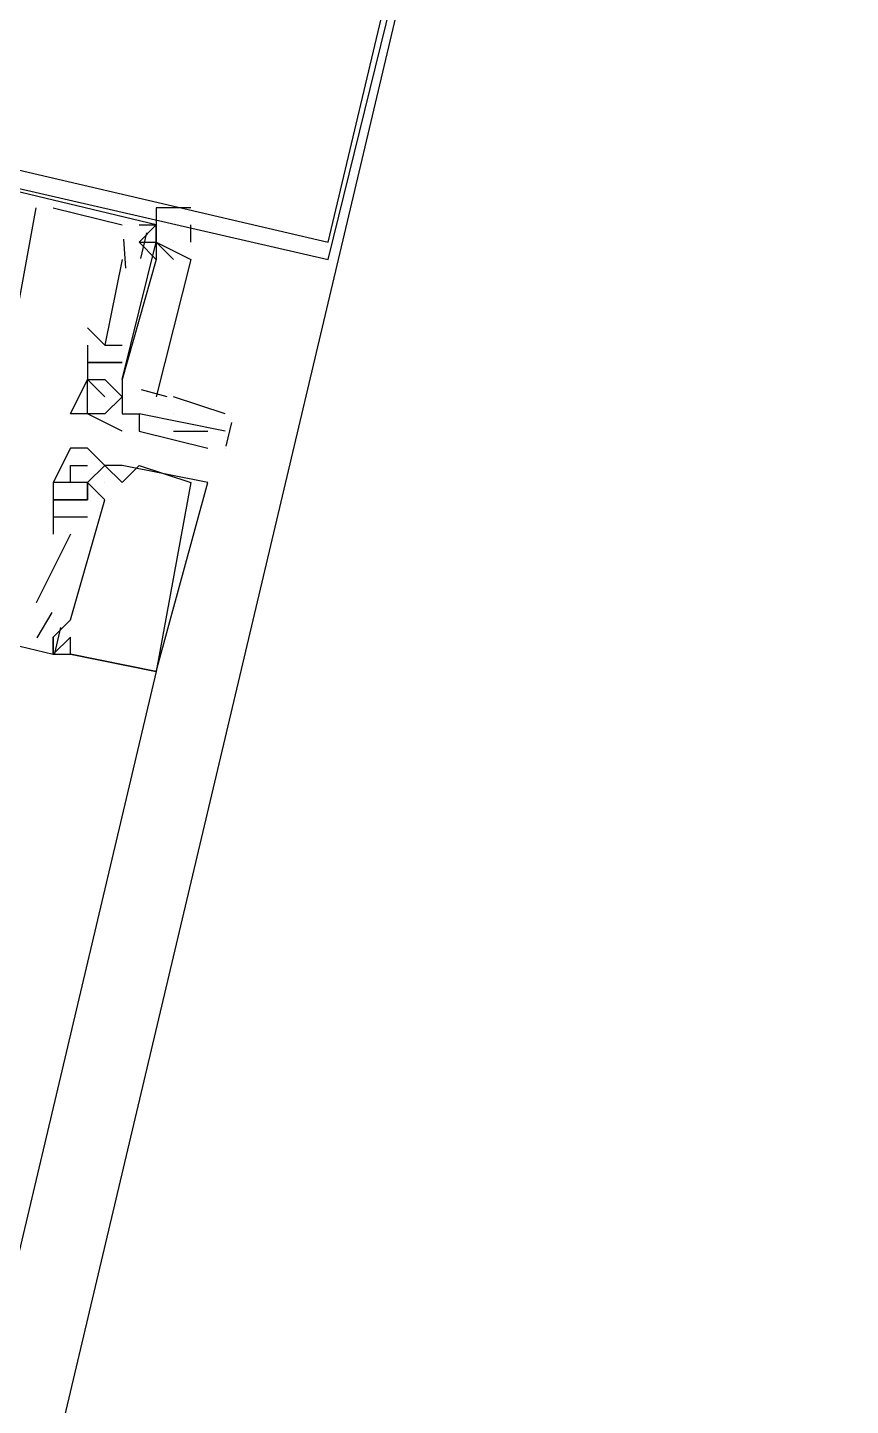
# Model space of a CAD drawing. Header units: feet. Extents: x -84 to 198, y -22 to 181.
# Drawn here: x 127.593 to 128.232, y 126.341 to 127.411 of the extents above; entities that cross this region are included whole.
import ezdxf

# ---------------------------------------------------------------- set-up
doc = ezdxf.new("R2010")
doc.units = ezdxf.units.FT
doc.layers.add('A-LINEA', color=7, linetype='CONTINUOUS')

msp = doc.modelspace()

# ---------------------------------------------------------------- linework, layer by layer
at = {"layer": 'A-LINEA'}
for p, q in [((128.0267, 128.0444), (124.1867, 111.8044)), ((127.6933, 127.2578), (127.0267, 127.4178)), ((127.6933, 127.2578), (127.0267, 127.4178)), ((127.6933, 127.2578), (127.0267, 127.4178)), ((127.6, 127.2711), (127.6, 127.2711)), ((127.6, 127.2711), (127.6, 127.2711)), ((127.6, 127.2711), (127.6, 127.2711)), ((127.6133, 127.2711), (127.6667, 127.2578)), ((127.6133, 127.2711), (127.6133, 127.2711)), ((127.6133, 127.2711), (127.6667, 127.2578)), ((127.6133, 127.2711), (127.6133, 127.2711)), ((127.6133, 127.2711), (127.6667, 127.2578)), ((127.6133, 127.2711), (127.6133, 127.2711)), ((127.6667, 127.2578), (127.6667, 127.2578)), ((127.6667, 127.2578), (127.6667, 127.2578)), ((127.6667, 127.2578), (127.6667, 127.2578)), ((127.68, 127.2578), (127.68, 127.2578)), ((127.68, 127.2578), (127.68, 127.2578)), ((127.68, 127.2578), (127.68, 127.2578)), ((127.6933, 127.2578), (127.6933, 127.2578)), ((127.6933, 127.2578), (127.6933, 127.2578)), ((127.6933, 127.2578), (127.6933, 127.2578)), ((127.6933, 127.2578), (127.6933, 127.2578)), ((127.6933, 127.2578), (127.6933, 127.2578)), ((127.6933, 127.2578), (127.6933, 127.2578)), ((127.72, 127.2444), (127.72, 127.2578)), ((127.6679, 127.2469), (127.6695, 127.2243)), ((127.6679, 127.2469), (127.6695, 127.2243)), ((127.6679, 127.2469), (127.6695, 127.2243)), ((127.6857, 127.2517), (127.6809, 127.2317)), ((127.6857, 127.2517), (127.6809, 127.2317)), ((127.6857, 127.2517), (127.6809, 127.2317)), ((127.68, 127.2444), (127.68, 127.2444)), ((127.68, 127.2444), (127.68, 127.2444)), ((127.68, 127.2444), (127.68, 127.2444)), ((127.6933, 127.2444), (127.6933, 127.2444)), ((127.6933, 127.2444), (127.6933, 127.2444)), ((127.6933, 127.2444), (127.6933, 127.2444)), ((127.6933, 127.2444), (127.6933, 127.2444)), ((127.6933, 127.2444), (127.6933, 127.2444)), ((127.6933, 127.2444), (127.6933, 127.2444)), ((127.7067, 127.2444), (127.7067, 127.2444)), ((127.6667, 127.2311), (127.6533, 127.1644)), ((127.6667, 127.2311), (127.6533, 127.1644)), ((127.6667, 127.2311), (127.6533, 127.1644)), ((127.6667, 127.2311), (127.6667, 127.2311)), ((127.6667, 127.2311), (127.6667, 127.2311)), ((127.6667, 127.2311), (127.6667, 127.2311)), ((127.6933, 127.2311), (127.6933, 127.2311)), ((127.6933, 127.2311), (127.6933, 127.2311)), ((127.6933, 127.2311), (127.6933, 127.2311)), ((127.6933, 127.2311), (127.6933, 127.2311)), ((127.6933, 127.2311), (127.6933, 127.2311)), ((127.6933, 127.2311), (127.6933, 127.2311)), ((127.6533, 127.1644), (127.64, 127.1778)), ((127.64, 127.1778), (127.64, 127.1778)), ((127.6533, 127.1644), (127.64, 127.1778)), ((127.64, 127.1778), (127.64, 127.1778)), ((127.6533, 127.1644), (127.64, 127.1778)), ((127.64, 127.1778), (127.64, 127.1778)), ((127.6533, 127.1778), (127.6533, 127.1778)), ((127.6533, 127.1778), (127.6533, 127.1778)), ((127.6533, 127.1778), (127.6533, 127.1778)), ((127.64, 127.1644), (127.64, 127.1378)), ((127.64, 127.1644), (127.64, 127.1644)), ((127.64, 127.1644), (127.64, 127.1378)), ((127.64, 127.1644), (127.64, 127.1644)), ((127.64, 127.1644), (127.64, 127.1378)), ((127.64, 127.1644), (127.64, 127.1644)), ((127.6533, 127.1644), (127.6667, 127.1644)), ((127.6533, 127.1644), (127.6533, 127.1644)), ((127.6533, 127.1644), (127.6533, 127.1644)), ((127.6533, 127.1644), (127.6533, 127.1644)), ((127.6533, 127.1644), (127.6667, 127.1644)), ((127.6533, 127.1644), (127.6533, 127.1644)), ((127.6533, 127.1644), (127.6533, 127.1644)), ((127.6533, 127.1644), (127.6533, 127.1644)), ((127.6533, 127.1644), (127.6667, 127.1644)), ((127.6533, 127.1644), (127.6533, 127.1644)), ((127.6533, 127.1644), (127.6533, 127.1644)), ((127.6533, 127.1644), (127.6533, 127.1644)), ((127.6667, 127.1644), (127.6667, 127.1644)), ((127.6667, 127.1644), (127.6667, 127.1644)), ((127.6667, 127.1644), (127.6667, 127.1644)), ((127.64, 127.1511), (127.64, 127.1511)), ((127.64, 127.1511), (127.64, 127.1511)), ((127.64, 127.1511), (127.64, 127.1511)), ((127.64, 127.1511), (127.64, 127.1511)), ((127.64, 127.1511), (127.64, 127.1511)), ((127.64, 127.1511), (127.64, 127.1511)), ((127.6533, 127.1511), (127.6533, 127.1511)), ((127.6533, 127.1511), (127.6533, 127.1511)), ((127.6533, 127.1511), (127.6533, 127.1511)), ((127.6533, 127.1511), (127.6533, 127.1511)), ((127.6533, 127.1511), (127.6533, 127.1511)), ((127.6533, 127.1511), (127.6533, 127.1511)), ((127.6533, 127.1511), (127.6533, 127.1511)), ((127.6533, 127.1511), (127.6533, 127.1511)), ((127.6533, 127.1511), (127.6533, 127.1511)), ((127.6533, 127.1511), (127.6533, 127.1511)), ((127.6533, 127.1511), (127.6533, 127.1511)), ((127.6533, 127.1511), (127.6533, 127.1511)), ((127.6533, 127.1511), (127.6533, 127.1511)), ((127.6533, 127.1511), (127.6533, 127.1511)), ((127.6533, 127.1511), (127.6533, 127.1511)), ((127.6667, 127.1511), (127.6667, 127.1511)), ((127.6667, 127.1511), (127.6667, 127.1511)), ((127.6667, 127.1511), (127.6667, 127.1511)), ((127.6667, 127.1511), (127.6667, 127.1511)), ((127.6667, 127.1511), (127.6667, 127.1511)), ((127.6667, 127.1511), (127.6667, 127.1511)), ((127.64, 127.1378), (127.64, 127.1378)), ((127.64, 127.1378), (127.64, 127.1378)), ((127.64, 127.1378), (127.64, 127.1378)), ((127.64, 127.1378), (127.64, 127.1378)), ((127.64, 127.1378), (127.64, 127.1378)), ((127.64, 127.1378), (127.64, 127.1378)), ((127.6533, 127.1378), (127.6533, 127.1378)), ((127.6533, 127.1378), (127.6533, 127.1378)), ((127.6533, 127.1378), (127.6533, 127.1378)), ((127.6533, 127.1378), (127.6533, 127.1378)), ((127.6533, 127.1378), (127.6533, 127.1378)), ((127.6533, 127.1378), (127.6533, 127.1378)), ((127.6533, 127.1378), (127.6533, 127.1378)), ((127.6667, 127.1378), (127.6667, 127.1378)), ((127.6667, 127.1378), (127.6667, 127.1378)), ((127.6667, 127.1378), (127.6667, 127.1378)), ((127.6667, 127.1378), (127.6667, 127.1378)), ((127.6667, 127.1378), (127.6667, 127.1378)), ((127.6667, 127.1378), (127.6667, 127.1378)), ((127.6667, 127.1378), (127.6667, 127.1378)), ((127.6815, 127.1301), (127.7014, 127.1245)), ((127.6815, 127.1301), (127.7014, 127.1245)), ((127.6815, 127.1301), (127.7014, 127.1245)), ((127.6533, 127.1244), (127.6533, 127.1244)), ((127.6667, 127.1244), (127.6667, 127.1244)), ((127.6667, 127.1244), (127.6667, 127.1244)), ((127.6667, 127.1244), (127.6667, 127.1244)), ((127.6667, 127.1244), (127.6667, 127.1244)), ((127.6667, 127.1244), (127.6667, 127.1244)), ((127.7467, 127.1111), (127.7067, 127.1244)), ((127.6267, 127.1111), (127.6267, 127.1111)), ((127.64, 127.1111), (127.64, 127.1111)), ((127.64, 127.1111), (127.64, 127.1111)), ((127.6533, 127.1111), (127.6533, 127.1111)), ((127.6667, 127.1111), (127.6667, 127.1111)), ((127.6667, 127.1111), (127.6667, 127.1111)), ((127.68, 127.1111), (127.68, 127.1111)), ((127.68, 127.1111), (127.68, 127.1111)), ((127.68, 127.1111), (127.68, 127.1111)), ((127.7067, 127.1111), (127.7067, 127.1111)), ((127.6667, 127.0978), (127.6667, 127.0978)), ((127.6667, 127.0978), (127.6667, 127.0978)), ((127.68, 127.0978), (127.68, 127.0978)), ((127.68, 127.0978), (127.68, 127.0978)), ((127.7067, 127.0978), (127.7333, 127.0978)), ((127.7467, 127.0978), (127.7467, 127.0978)), ((127.7517, 127.1043), (127.7473, 127.086)), ((127.6267, 127.0844), (127.6267, 127.0844)), ((127.6267, 127.0844), (127.6267, 127.0844)), ((127.6267, 127.0844), (127.6267, 127.0844)), ((127.64, 127.0844), (127.64, 127.0844)), ((127.64, 127.0844), (127.64, 127.0844)), ((127.64, 127.0844), (127.64, 127.0844)), ((127.7333, 127.0844), (127.7333, 127.0844)), ((127.7467, 127.0844), (127.7467, 127.0844)), ((127.6267, 127.0711), (127.6267, 127.0711)), ((127.6267, 127.0711), (127.6267, 127.0711)), ((127.6267, 127.0711), (127.6267, 127.0711)), ((127.64, 127.0711), (127.64, 127.0711)), ((127.64, 127.0711), (127.64, 127.0711)), ((127.64, 127.0711), (127.64, 127.0711)), ((127.6533, 127.0711), (127.6533, 127.0711)), ((127.6533, 127.0711), (127.6533, 127.0711)), ((127.6533, 127.0711), (127.6533, 127.0711)), ((127.6533, 127.0711), (127.6533, 127.0711)), ((127.6533, 127.0711), (127.6533, 127.0711)), ((127.6533, 127.0711), (127.6533, 127.0711)), ((127.6533, 127.0711), (127.6533, 127.0711)), ((127.6533, 127.0711), (127.6533, 127.0711)), ((127.6533, 127.0711), (127.6533, 127.0711)), ((127.6667, 127.0711), (127.6667, 127.0711)), ((127.6667, 127.0711), (127.6667, 127.0711)), ((127.6667, 127.0711), (127.6667, 127.0711)), ((127.68, 127.0711), (127.68, 127.0711)), ((127.68, 127.0711), (127.68, 127.0711)), ((127.68, 127.0711), (127.68, 127.0711)), ((127.6133, 127.0578), (127.6133, 127.0578)), ((127.6133, 127.0578), (127.6133, 127.0578)), ((127.6133, 127.0578), (127.6133, 127.0578)), ((127.6133, 127.0578), (127.6133, 127.0578)), ((127.6133, 127.0578), (127.6133, 127.0578)), ((127.6133, 127.0578), (127.6133, 127.0578)), ((127.6267, 127.0578), (127.6267, 127.0578)), ((127.6267, 127.0578), (127.6267, 127.0578)), ((127.6267, 127.0578), (127.6267, 127.0578)), ((127.6267, 127.0578), (127.6267, 127.0578)), ((127.6267, 127.0578), (127.6267, 127.0578)), ((127.6267, 127.0578), (127.6267, 127.0578)), ((127.6267, 127.0578), (127.6267, 127.0578)), ((127.6267, 127.0578), (127.6267, 127.0578)), ((127.6267, 127.0578), (127.6267, 127.0578)), ((127.64, 127.0578), (127.64, 127.0578)), ((127.64, 127.0578), (127.64, 127.0578)), ((127.64, 127.0578), (127.64, 127.0578)), ((127.64, 127.0578), (127.64, 127.0578)), ((127.64, 127.0578), (127.64, 127.0578)), ((127.64, 127.0578), (127.64, 127.0578)), ((127.64, 127.0578), (127.64, 127.0578)), ((127.64, 127.0578), (127.64, 127.0578)), ((127.64, 127.0578), (127.64, 127.0578)), ((127.64, 127.0578), (127.64, 127.0578)), ((127.64, 127.0578), (127.64, 127.0578)), ((127.64, 127.0578), (127.64, 127.0578)), ((127.6533, 127.0578), (127.6533, 127.0578)), ((127.6533, 127.0578), (127.6533, 127.0578)), ((127.6533, 127.0578), (127.6533, 127.0578)), ((127.6533, 127.0578), (127.6533, 127.0578)), ((127.6533, 127.0578), (127.6533, 127.0578)), ((127.6533, 127.0578), (127.6533, 127.0578)), ((127.6533, 127.0578), (127.6533, 127.0578)), ((127.6533, 127.0578), (127.6533, 127.0578)), ((127.6533, 127.0578), (127.6533, 127.0578)), ((127.6533, 127.0578), (127.6533, 127.0578)), ((127.6533, 127.0578), (127.6533, 127.0578)), ((127.6533, 127.0578), (127.6533, 127.0578)), ((127.6667, 127.0578), (127.6667, 127.0578)), ((127.6667, 127.0578), (127.6667, 127.0578)), ((127.6667, 127.0578), (127.6667, 127.0578)), ((127.72, 127.0578), (127.72, 127.0578)), ((127.72, 127.0578), (127.72, 127.0578)), ((127.72, 127.0578), (127.72, 127.0578)), ((127.7333, 127.0578), (127.7333, 127.0578)), ((127.7333, 127.0578), (127.7333, 127.0578)), ((127.7333, 127.0578), (127.7333, 127.0578)), ((127.6133, 127.0444), (127.6133, 127.0444)), ((127.6133, 127.0444), (127.6133, 127.0444)), ((127.6133, 127.0444), (127.6133, 127.0444)), ((127.6133, 127.0444), (127.6133, 127.0444)), ((127.6133, 127.0444), (127.6133, 127.0444)), ((127.6133, 127.0444), (127.6133, 127.0444)), ((127.6267, 127.0444), (127.6267, 127.0444)), ((127.6267, 127.0444), (127.6267, 127.0444)), ((127.6267, 127.0444), (127.6267, 127.0444)), ((127.6267, 127.0444), (127.6267, 127.0444)), ((127.6267, 127.0444), (127.6267, 127.0444)), ((127.6267, 127.0444), (127.6267, 127.0444)), ((127.6267, 127.0444), (127.6267, 127.0444)), ((127.6267, 127.0444), (127.6267, 127.0444)), ((127.6267, 127.0444), (127.6267, 127.0444)), ((127.6267, 127.0444), (127.6267, 127.0444)), ((127.6267, 127.0444), (127.6267, 127.0444)), ((127.6267, 127.0444), (127.6267, 127.0444)), ((127.64, 127.0444), (127.64, 127.0444)), ((127.64, 127.0444), (127.64, 127.0444)), ((127.64, 127.0444), (127.64, 127.0444)), ((127.64, 127.0444), (127.64, 127.0444)), ((127.64, 127.0444), (127.64, 127.0444)), ((127.64, 127.0444), (127.64, 127.0444)), ((127.64, 127.0444), (127.64, 127.0444)), ((127.64, 127.0444), (127.64, 127.0444)), ((127.64, 127.0444), (127.64, 127.0444)), ((127.6533, 127.0444), (127.6533, 127.0444)), ((127.6533, 127.0444), (127.6533, 127.0444)), ((127.6533, 127.0444), (127.6533, 127.0444)), ((127.6533, 127.0444), (127.6533, 127.0444)), ((127.6533, 127.0444), (127.6533, 127.0444)), ((127.6533, 127.0444), (127.6533, 127.0444)), ((127.6133, 127.0311), (127.6133, 127.0311)), ((127.6133, 127.0311), (127.6133, 127.0311)), ((127.6133, 127.0311), (127.6133, 127.0311)), ((127.6133, 127.0311), (127.6133, 127.0311)), ((127.6133, 127.0311), (127.6133, 127.0311)), ((127.6133, 127.0311), (127.6133, 127.0311)), ((127.6267, 127.0311), (127.6267, 127.0311)), ((127.6267, 127.0311), (127.6267, 127.0311)), ((127.6267, 127.0311), (127.6267, 127.0311)), ((127.64, 127.0311), (127.64, 127.0311)), ((127.64, 127.0311), (127.64, 127.0311)), ((127.64, 127.0311), (127.64, 127.0311)), ((127.6267, 127.0178), (127.6, 126.9644)), ((127.6267, 127.0178), (127.6, 126.9644)), ((127.6267, 127.0178), (127.6, 126.9644)), ((127.6133, 127.0178), (127.6133, 127.0178)), ((127.6133, 127.0178), (127.6133, 127.0178)), ((127.6133, 127.0178), (127.6133, 127.0178)), ((127.6267, 127.0178), (127.6267, 127.0178)), ((127.6267, 127.0178), (127.6267, 127.0178)), ((127.6267, 127.0178), (127.6267, 127.0178)), ((127.6, 126.9644), (127.6, 126.9644)), ((127.6, 126.9644), (127.6, 126.9644)), ((127.6, 126.9644), (127.6, 126.9644)), ((127.6122, 126.9569), (127.6006, 126.9373)), ((127.6122, 126.9569), (127.6006, 126.9373)), ((127.6122, 126.9569), (127.6006, 126.9373)), ((127.6133, 126.9511), (127.6133, 126.9511)), ((127.6267, 126.9511), (127.6133, 126.9378)), ((127.6133, 126.9511), (127.6133, 126.9511)), ((127.6133, 126.9511), (127.6133, 126.9511)), ((127.6267, 126.9511), (127.6133, 126.9378)), ((127.6133, 126.9511), (127.6133, 126.9511)), ((127.6133, 126.9511), (127.6133, 126.9511)), ((127.6267, 126.9511), (127.6133, 126.9378)), ((127.6133, 126.9511), (127.6133, 126.9511)), ((127.619, 126.9451), (127.6143, 126.9251)), ((127.619, 126.9451), (127.6143, 126.9251)), ((127.619, 126.9451), (127.6143, 126.9251)), ((127.6267, 126.9511), (127.6267, 126.9511)), ((127.6267, 126.9511), (127.6267, 126.9511)), ((127.6267, 126.9511), (127.6267, 126.9511)), ((127.6267, 126.9511), (127.6267, 126.9511)), ((127.6267, 126.9511), (127.6267, 126.9511)), ((127.6267, 126.9511), (127.6267, 126.9511)), ((127.6, 126.9378), (127.6, 126.9378)), ((127.6, 126.9378), (127.6, 126.9378)), ((127.6, 126.9378), (127.6, 126.9378)), ((127.6133, 126.9378), (127.6133, 126.9378)), ((127.6133, 126.9378), (127.6133, 126.9378)), ((127.6133, 126.9378), (127.6133, 126.9378)), ((127.6133, 126.9378), (127.6133, 126.9378)), ((127.6133, 126.9378), (127.6133, 126.9378)), ((127.6133, 126.9378), (127.6133, 126.9378)), ((127.6133, 126.9378), (127.6133, 126.9378)), ((127.6133, 126.9378), (127.6133, 126.9378)), ((127.6133, 126.9378), (127.6133, 126.9378)), ((127.6267, 126.9378), (127.6267, 126.9378)), ((127.6267, 126.9378), (127.6267, 126.9378)), ((127.6267, 126.9378), (127.6267, 126.9378)), ((127.6267, 126.9378), (127.6267, 126.9378)), ((127.6267, 126.9378), (127.6267, 126.9378)), ((127.6267, 126.9378), (127.6267, 126.9378)), ((127.6267, 126.9378), (127.6267, 126.9378)), ((127.6267, 126.9378), (127.6267, 126.9378)), ((127.6267, 126.9378), (127.6267, 126.9378)), ((127.6133, 126.9244), (127.6133, 126.9244)), ((127.6133, 126.9244), (127.6133, 126.9244)), ((127.6133, 126.9244), (127.6133, 126.9244)), ((127.6133, 126.9244), (127.6133, 126.9244)), ((127.6133, 126.9244), (127.6133, 126.9244)), ((127.6133, 126.9244), (127.6133, 126.9244)), ((127.6133, 126.9244), (127.6133, 126.9244)), ((127.6133, 126.9244), (127.6133, 126.9244)), ((127.6133, 126.9244), (127.6133, 126.9244)), ((127.6133, 126.9244), (127.6133, 126.9244)), ((127.6133, 126.9244), (127.6133, 126.9244)), ((127.6133, 126.9244), (127.6133, 126.9244)), ((127.6267, 126.9244), (127.6267, 126.9244)), ((127.6267, 126.9244), (127.6267, 126.9244)), ((127.6267, 126.9244), (127.6267, 126.9244)), ((127.6267, 126.9244), (127.6267, 126.9244)), ((127.6267, 126.9244), (127.6267, 126.9244)), ((127.6267, 126.9244), (127.6267, 126.9244)), ((127.6267, 126.9244), (127.6267, 126.9244)), ((127.6267, 126.9244), (127.6267, 126.9244)), ((127.6267, 126.9244), (127.6267, 126.9244)), ((127.6933, 126.9111), (125.9867, 119.6978)), ((127.6933, 126.9111), (127.6933, 126.9111)), ((127.6933, 126.9111), (127.6933, 126.9111)), ((127.6933, 126.9111), (127.6933, 126.9111)), ((127.6933, 126.9111), (127.6933, 126.9111)), ((127.6933, 126.9111), (127.6933, 126.9111)), ((127.6933, 126.9111), (127.6933, 126.9111))]:
    msp.add_line(p, q, dxfattribs=at)
for points in [[(103.1067, 159.3911), (103.0667, 159.2178), (102.5733, 157.1111), (102.8667, 156.9378), (100.9867, 148.9911), (103.5867, 148.3778), (103.4267, 147.7244), (111.4267, 145.8444), (113.8133, 145.2711), (117.8667, 144.3111), (114.9067, 131.8311), (119.4533, 130.7511), (119.2933, 130.0978), (122, 129.4578), (128.0267, 128.0444), (124.1867, 111.8044), (124.44, 111.7378), (125.7867, 111.4178), (129.48, 110.5511), (135.96, 109.0178), (135.88, 108.6844), (141.96, 107.2578)], [(103.1067, 159.3911), (103.0667, 159.2178), (102.5733, 157.1111), (102.8667, 156.9378), (100.9867, 148.9911), (103.5867, 148.3778), (103.4267, 147.7244), (111.4267, 145.8444), (113.8133, 145.2711), (117.8667, 144.3111), (114.9067, 131.8311), (119.4533, 130.7511), (119.2933, 130.0978), (122, 129.4578), (128.0267, 128.0444), (124.1867, 111.8044), (124.44, 111.7378), (125.7867, 111.4178), (129.48, 110.5511), (135.96, 109.0178), (135.88, 108.6844), (141.96, 107.2578)], [(127.0133, 127.4178), (127.8267, 127.2311), (128.0267, 128.0444), (127.2133, 128.2311), (127.0133, 127.4178)], [(127.0267, 127.4311), (127.8267, 127.2444), (128.0133, 128.0311), (127.2133, 128.2178), (127.0267, 127.4311)], [(127.56, 127.1244), (127.5733, 127.1244), (127.6, 127.2711)], [(127.56, 127.1244), (127.5733, 127.1244), (127.6, 127.2711)], [(127.56, 127.1244), (127.5733, 127.1244), (127.6, 127.2711)], [(127.72, 127.2711), (127.6933, 127.2711), (127.6933, 127.2578)], [(127.6933, 127.2578), (127.6933, 127.2444), (127.6933, 127.2578), (127.68, 127.2444), (127.6933, 127.2444), (127.7067, 127.2311)], [(127.68, 127.2578), (127.6933, 127.2578), (127.6933, 127.2444)], [(127.68, 127.2578), (127.6933, 127.2578), (127.6933, 127.2444)], [(127.68, 127.2578), (127.6933, 127.2578), (127.6933, 127.2444)], [(127.6667, 127.1378), (127.6933, 127.2444), (127.72, 127.2311), (127.6933, 127.1244)], [(127.6667, 127.1378), (127.6933, 127.2444), (127.72, 127.2311), (127.6933, 127.1244)], [(127.6667, 127.1378), (127.6933, 127.2444), (127.72, 127.2311), (127.6933, 127.1244)], [(127.6933, 127.2444), (127.6933, 127.2311), (127.68, 127.2444)], [(127.6933, 127.2444), (127.6933, 127.2311), (127.68, 127.2444)], [(127.6933, 127.2444), (127.6933, 127.2311), (127.68, 127.2444)], [(126.9733, 127.2311), (126.9467, 127.0844), (127.6133, 126.9244), (127.6267, 126.9244)], [(126.9733, 127.2311), (126.9467, 127.0844), (127.6133, 126.9244), (127.6267, 126.9244)], [(126.9733, 127.2311), (126.9467, 127.0844), (127.6133, 126.9244), (127.6267, 126.9244)], [(127.6933, 127.2311), (127.6667, 127.1378), (127.6667, 127.1244)], [(127.6933, 127.2311), (127.6667, 127.1378), (127.6667, 127.1244)], [(127.6933, 127.2311), (127.6667, 127.1378), (127.6667, 127.1244)], [(127.64, 127.1511), (127.6533, 127.1511), (127.64, 127.1511)], [(127.64, 127.1511), (127.6533, 127.1511), (127.64, 127.1511)], [(127.64, 127.1511), (127.6533, 127.1511), (127.64, 127.1511)], [(127.6667, 127.1511), (127.6533, 127.1511), (127.6667, 127.1511)], [(127.6667, 127.1511), (127.6533, 127.1511), (127.6667, 127.1511)], [(127.6667, 127.1511), (127.6533, 127.1511), (127.6667, 127.1511)], [(127.6667, 127.0978), (127.64, 127.1111), (127.6267, 127.1111), (127.64, 127.1378), (127.64, 127.1378), (127.64, 127.1378), (127.64, 127.1378), (127.6533, 127.1378), (127.6533, 127.1378), (127.6533, 127.1378)], [(127.6667, 127.1244), (127.6533, 127.1111), (127.64, 127.1111), (127.64, 127.1378), (127.6533, 127.1244)], [(127.6533, 127.1378), (127.6667, 127.1244), (127.6667, 127.1111), (127.6667, 127.1111), (127.68, 127.1111)], [(127.6667, 127.1111), (127.68, 127.1111), (127.68, 127.0978), (127.7333, 127.0844)], [(127.7467, 127.0978), (127.68, 127.1111), (127.68, 127.1111), (127.68, 127.1111), (127.68, 127.1111)], [(127.6267, 126.9244), (127.6933, 126.9111), (127.6933, 126.9111), (127.7333, 127.0578), (127.6667, 127.0711), (127.6533, 127.0711), (127.64, 127.0844), (127.6267, 127.0844), (127.6133, 127.0578), (127.6133, 127.0578)], [(127.6267, 126.9244), (127.6933, 126.9111), (127.6933, 126.9111), (127.7333, 127.0578), (127.6667, 127.0711), (127.6533, 127.0711), (127.64, 127.0844), (127.6267, 127.0844), (127.6133, 127.0578), (127.6133, 127.0578)], [(127.6267, 126.9244), (127.6933, 126.9111), (127.6933, 126.9111), (127.7333, 127.0578), (127.6667, 127.0711), (127.6533, 127.0711), (127.64, 127.0844), (127.6267, 127.0844), (127.6133, 127.0578), (127.6133, 127.0578)], [(127.7467, 127.0844), (127.7467, 127.0844), (127.7467, 127.0844)], [(127.6533, 127.0711), (127.6667, 127.0578), (127.6667, 127.0578), (127.68, 127.0711), (127.68, 127.0711), (127.72, 127.0578), (127.72, 127.0578), (127.6933, 126.9111), (127.6933, 126.9111), (127.6267, 126.9244), (127.6267, 126.9378), (127.6133, 126.9244)], [(127.6533, 127.0711), (127.6667, 127.0578), (127.6667, 127.0578), (127.68, 127.0711), (127.68, 127.0711), (127.72, 127.0578), (127.72, 127.0578), (127.6933, 126.9111), (127.6933, 126.9111), (127.6267, 126.9244), (127.6267, 126.9378), (127.6133, 126.9244)], [(127.6533, 127.0711), (127.6667, 127.0578), (127.6667, 127.0578), (127.68, 127.0711), (127.68, 127.0711), (127.72, 127.0578), (127.72, 127.0578), (127.6933, 126.9111), (127.6933, 126.9111), (127.6267, 126.9244), (127.6267, 126.9378), (127.6133, 126.9244)], [(127.6533, 127.0711), (127.64, 127.0578), (127.6267, 127.0578), (127.6267, 127.0711), (127.64, 127.0711)], [(127.6533, 127.0711), (127.64, 127.0578), (127.6267, 127.0578), (127.6267, 127.0711), (127.64, 127.0711)], [(127.6533, 127.0711), (127.64, 127.0578), (127.6267, 127.0578), (127.6267, 127.0711), (127.64, 127.0711)], [(127.6267, 127.0578), (127.6133, 127.0578), (127.6133, 127.0311), (127.6133, 127.0178)], [(127.6267, 127.0578), (127.6133, 127.0578), (127.6133, 127.0311), (127.6133, 127.0178)], [(127.6267, 127.0578), (127.6133, 127.0578), (127.6133, 127.0311), (127.6133, 127.0178)], [(127.6267, 126.9511), (127.6533, 127.0444), (127.64, 127.0578), (127.64, 127.0444), (127.6267, 127.0444), (127.64, 127.0444)], [(127.64, 127.0578), (127.64, 127.0578), (127.6267, 127.0578), (127.6267, 127.0578), (127.6267, 127.0578)], [(127.6267, 126.9511), (127.6533, 127.0444), (127.64, 127.0578), (127.64, 127.0444), (127.6267, 127.0444), (127.64, 127.0444)], [(127.64, 127.0578), (127.64, 127.0578), (127.6267, 127.0578), (127.6267, 127.0578), (127.6267, 127.0578)], [(127.6267, 126.9511), (127.6533, 127.0444), (127.64, 127.0578), (127.64, 127.0444), (127.6267, 127.0444), (127.64, 127.0444)], [(127.64, 127.0578), (127.64, 127.0578), (127.6267, 127.0578), (127.6267, 127.0578), (127.6267, 127.0578)], [(127.64, 127.0444), (127.64, 127.0578), (127.6533, 127.0444)], [(127.64, 127.0444), (127.64, 127.0578), (127.6533, 127.0444)], [(127.64, 127.0444), (127.64, 127.0578), (127.6533, 127.0444)], [(127.6133, 127.0444), (127.6267, 127.0444), (127.6133, 127.0444)], [(127.6133, 127.0444), (127.6267, 127.0444), (127.6133, 127.0444)], [(127.6133, 127.0444), (127.6267, 127.0444), (127.6133, 127.0444)], [(127.6133, 127.0311), (127.6267, 127.0311), (127.64, 127.0311)], [(127.6133, 127.0311), (127.6267, 127.0311), (127.64, 127.0311)], [(127.6133, 127.0311), (127.6267, 127.0311), (127.64, 127.0311)], [(127.6133, 126.9378), (127.6133, 126.9244), (127.6133, 126.9378)], [(127.6133, 126.9378), (127.6133, 126.9244), (127.6133, 126.9378)], [(127.6133, 126.9378), (127.6133, 126.9244), (127.6133, 126.9378)]]:
    msp.add_lwpolyline(points, dxfattribs=at)

doc.saveas('drawing.dxf')
